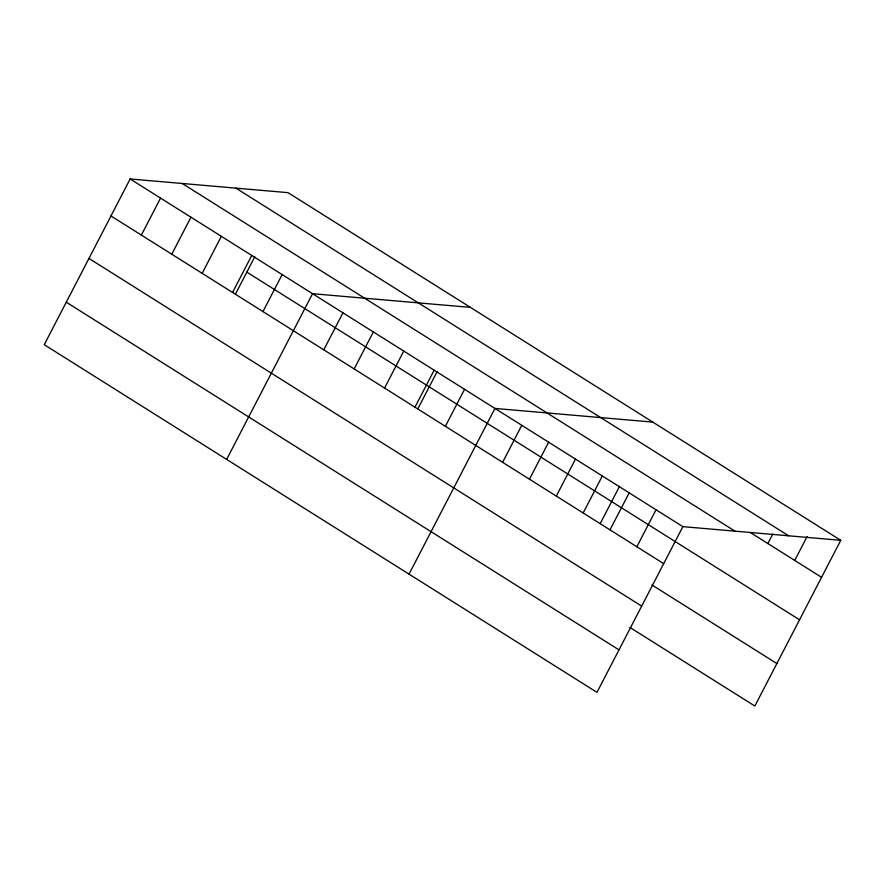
<?xml version="1.0" encoding="UTF-8"?>
<svg xmlns="http://www.w3.org/2000/svg" width="885" height="885" viewBox="0 0 885 885"><rect width="100%" height="100%" fill="white"/><g stroke="black" fill="none" stroke-linecap="round" stroke-linejoin="round"><path stroke-width="1.33" d="M840.75 540.315L288.023 192.653L130.15 178.969L44.25 344.685L596.977 692.347L682.877 526.641L840.75 540.315L754.85 706.031L629.954 627.465M141.368 235.089L160.55 198.096M171.767 254.216L190.95 217.212M202.167 273.332L221.35 236.339M232.567 292.459L251.749 255.455M235.487 294.008L254.78 256.794M262.967 311.575L282.149 274.582M226.648 459.415L312.549 293.698L470.422 307.383M323.766 349.818L342.949 312.825M354.166 368.945L373.348 331.941M384.566 388.061L403.748 351.068M414.965 407.188L434.148 370.184M417.886 408.737L437.179 371.523M445.365 426.305L464.548 389.312M409.047 574.144L494.947 408.427L652.82 422.112M502.614 462.313L521.796 425.32M529.462 479.205L548.645 442.201M556.311 496.087L575.482 459.094M583.16 512.979L602.331 475.975M600.284 523.466L619.577 486.252M609.997 529.861L629.18 492.868M636.846 546.753L656.028 509.749M767.881 543.545L772.826 533.998M794.73 560.437L807.098 536.564M235.919 188.14L788.646 535.801M750.369 532.538L821.568 577.319M182.244 183.483L734.97 531.155M130.15 178.969L682.877 526.641M246.826 272.126L799.553 619.788M110.968 215.973L663.695 563.634M651.98 584.996L776.875 663.551M88.954 258.442L641.68 606.114M66.264 302.205L618.991 649.867"/></g></svg>
